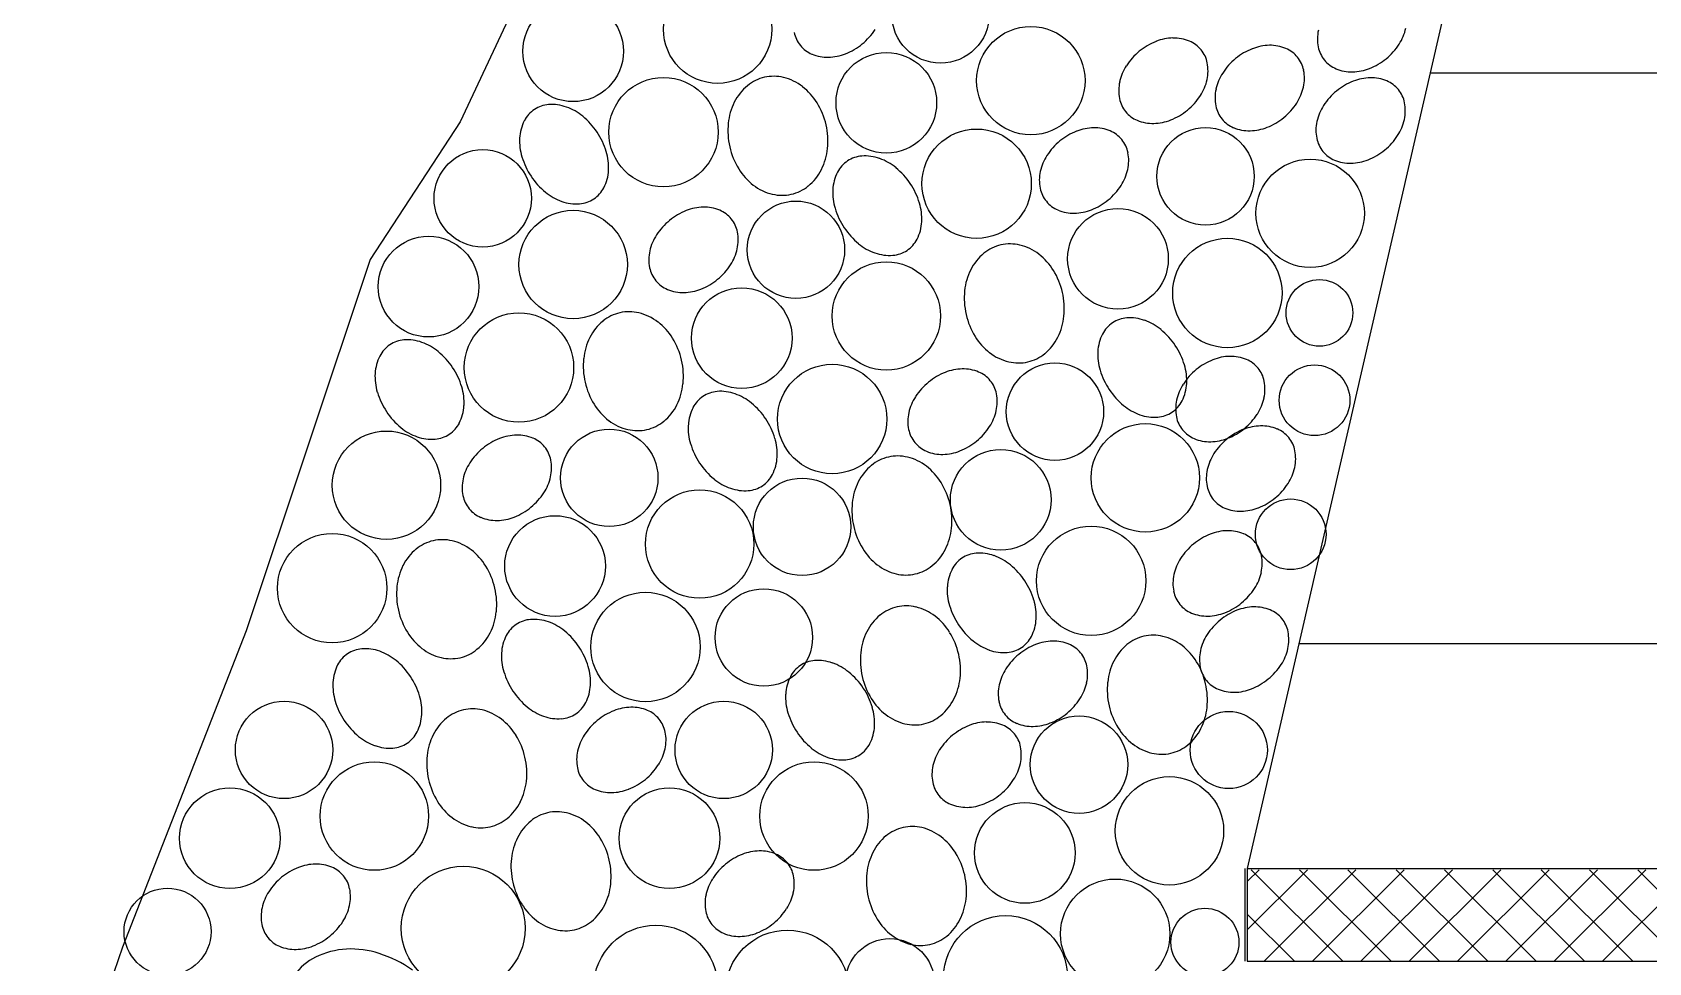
# Paper-space layout 'ESC' of a CAD drawing. Header units: feet, sheet in inches. Extents: x -1.2 to 33.8, y 0.1 to 22.9.
# Drawn here: x 20.074 to 21.368, y 14.033 to 14.778 of the extents above; entities that cross this region are included whole.
import ezdxf

# ---------------------------------------------------------------- set-up
doc = ezdxf.new("R2010")
doc.units = ezdxf.units.FT
doc.header["$MEASUREMENT"] = 0
doc.layers.add('TBLK', color=7, linetype='Continuous')

# ---------------------------------------------------------------- blocks, each defined once
blk = doc.blocks.new('ESC DET')
at = {"layer": 'TBLK'}
for p, q in [((22.9944, 15.8996), (22.6997, 14.6175)), ((22.1416, 15.3694), (22.0695, 15.2153)), ((23.2263, 15.2544), (22.8461, 15.2544)), ((22.0695, 15.2153), (21.9973, 15.1052)), ((21.9973, 15.1052), (21.8981, 14.8079)), ((21.8981, 14.8079), (21.799, 14.5546)), ((22.7411, 14.7978), (25.3131, 14.7978)), ((22.6979, 14.6175), (22.6979, 14.5434)), ((22.6997, 14.6175), (25.3522, 14.6175)), ((22.6997, 14.6175), (22.6997, 14.5434)), ((22.6997, 14.6072), (22.7092, 14.6166)), ((22.6997, 14.5685), (22.7479, 14.6166)), ((22.776, 14.5435), (22.7029, 14.6166)), ((22.7135, 14.5435), (22.7866, 14.6166)), ((22.8147, 14.5435), (22.7416, 14.6166)), ((22.7522, 14.5435), (22.8253, 14.6166)), ((22.8534, 14.5435), (22.7803, 14.6166)), ((22.7909, 14.5435), (22.864, 14.6166)), ((22.8921, 14.5435), (22.819, 14.6166)), ((22.8296, 14.5435), (22.9027, 14.6166)), ((22.9308, 14.5435), (22.8577, 14.6166)), ((22.8683, 14.5435), (22.9414, 14.6166)), ((22.9695, 14.5435), (22.8964, 14.6166)), ((22.907, 14.5435), (22.9801, 14.6166)), ((23.0082, 14.5435), (22.9351, 14.6166)), ((22.9457, 14.5435), (23.0188, 14.6166)), ((23.0469, 14.5435), (22.9738, 14.6166)), ((22.9844, 14.5435), (23.0575, 14.6166)), ((23.0856, 14.5435), (23.0125, 14.6166)), ((22.7373, 14.5435), (22.6997, 14.5811)), ((21.799, 14.5546), (21.7268, 14.3454)), ((22.6997, 14.5434), (25.3522, 14.5434))]:
    blk.add_line(p, q, dxfattribs=at)
for centre, radius in [((22.4541, 15.3013), 0.039), ((22.2756, 15.2895), 0.0434), ((22.1599, 15.2718), 0.0403), ((22.5264, 15.2483), 0.0434), ((22.4107, 15.2306), 0.0403), ((22.2322, 15.2071), 0.0438), ((22.483, 15.1658), 0.0438), ((22.6663, 15.1717), 0.039), ((22.0875, 15.1541), 0.039), ((22.7501, 15.1421), 0.0434), ((22.1599, 15.1011), 0.0434), ((22.3383, 15.1129), 0.039), ((22.5962, 15.1057), 0.0403), ((22.0441, 15.0834), 0.0403), ((22.6838, 15.0783), 0.0438), ((22.4107, 15.0599), 0.0434), ((22.2949, 15.0422), 0.0403), ((22.7575, 15.0624), 0.0267), ((22.1165, 15.0186), 0.0438), ((22.3673, 14.9774), 0.0438), ((22.5457, 14.9833), 0.039), ((22.7536, 14.9924), 0.0283), ((22.0104, 14.9244), 0.0434), ((22.1888, 14.9303), 0.039), ((22.6181, 14.9303), 0.0434), ((22.5023, 14.9127), 0.0403), ((22.3432, 14.8911), 0.039), ((22.2612, 14.8773), 0.0434), ((22.7345, 14.8851), 0.0283), ((22.1454, 14.8597), 0.0403), ((21.9669, 14.842), 0.0438), ((22.5747, 14.8479), 0.0438), ((22.2178, 14.7949), 0.0438), ((22.3126, 14.8025), 0.039), ((21.9284, 14.7125), 0.039), ((22.2805, 14.7125), 0.039), ((22.6849, 14.7124), 0.0309), ((22.565, 14.7007), 0.039), ((22.0007, 14.6595), 0.0434), ((22.3528, 14.6595), 0.0434), ((22.6374, 14.6477), 0.0434), ((21.885, 14.6418), 0.0403), ((22.237, 14.6418), 0.0403), ((22.5216, 14.63), 0.0403), ((22.0719, 14.5697), 0.0496), ((21.8351, 14.567), 0.0348), ((22.594, 14.5653), 0.0438), ((22.5062, 14.5302), 0.0496), ((22.6658, 14.5585), 0.0272), ((22.2261, 14.5226), 0.0496), ((22.3315, 14.5186), 0.0496), ((22.4136, 14.5258), 0.0356)]:
    blk.add_circle(centre, radius, dxfattribs=at)
for centre, radius, start, end in [((22.3604, 15.2917), 0.024, 191.3523, 219.3222), ((22.3598, 15.3163), 0.0499, 309.3222, 327.2274), ((22.7881, 15.2816), 0.0322, 167.2769, 191.3523), ((22.7878, 15.2991), 0.0399, 327.2274, 347.2769), ((22.3604, 15.2917), 0.024, 219.3222, 247.2922), ((22.3598, 15.3163), 0.0499, 291.4171, 309.3222), ((22.6449, 15.2332), 0.0499, 111.4171, 129.3222), ((22.6412, 15.2426), 0.0399, 91.3676, 111.4171), ((22.641, 15.2502), 0.0322, 67.2922, 91.3676), ((22.6442, 15.2578), 0.024, 39.3222, 67.2922), ((22.722, 15.2274), 0.0499, 111.4171, 129.3222), ((22.7184, 15.2367), 0.0399, 91.3676, 111.4171), ((22.7182, 15.2444), 0.0322, 67.2922, 91.3676), ((22.7214, 15.2519), 0.024, 39.3222, 67.2922), ((22.7801, 15.28), 0.024, 191.3523, 219.3222), ((22.7794, 15.3045), 0.0499, 309.3222, 327.2274), ((22.3636, 15.2993), 0.0322, 247.2922, 271.3676), ((22.3634, 15.307), 0.0399, 271.3676, 291.4171), ((22.6449, 15.2332), 0.0499, 129.3222, 147.2274), ((22.6442, 15.2578), 0.024, 11.3523, 39.3222), ((22.6361, 15.2562), 0.0322, 347.2769, 11.3523), ((22.722, 15.2274), 0.0499, 129.3222, 147.2274), ((22.7214, 15.2519), 0.024, 11.3523, 39.3222), ((22.7801, 15.28), 0.024, 219.3222, 247.2922), ((22.7794, 15.3045), 0.0499, 291.4171, 309.3222), ((22.3205, 15.219), 0.0328, 102.8928, 129.5876), ((22.3205, 15.219), 0.0328, 76.198, 102.8928), ((22.3185, 15.211), 0.0411, 52.3731, 76.198), ((22.6364, 15.2387), 0.0399, 147.2274, 167.2769), ((22.6287, 15.2579), 0.0399, 327.2274, 347.2769), ((22.7136, 15.2328), 0.0399, 147.2274, 167.2769), ((22.7133, 15.2503), 0.0322, 347.2769, 11.3523), ((22.7832, 15.2875), 0.0322, 247.2922, 271.3676), ((22.8028, 15.2014), 0.0499, 111.4171, 129.3222), ((22.7831, 15.2952), 0.0399, 271.3676, 291.4171), ((22.7992, 15.2107), 0.0399, 91.3676, 111.4171), ((22.799, 15.2184), 0.0322, 67.2922, 91.3676), ((22.8022, 15.2259), 0.024, 39.3222, 67.2922), ((22.3257, 15.2126), 0.0411, 129.5876, 153.4126), ((22.3139, 15.205), 0.0486, 31.7331, 52.3731), ((22.629, 15.2404), 0.0322, 167.2769, 191.3523), ((22.6202, 15.2633), 0.0499, 309.3222, 327.2274), ((22.7061, 15.2345), 0.0322, 167.2769, 191.3523), ((22.7058, 15.252), 0.0399, 327.2274, 347.2769), ((22.8028, 15.2014), 0.0499, 129.3222, 147.2274), ((22.8022, 15.2259), 0.024, 11.3523, 39.3222), ((22.1421, 15.2053), 0.0239, 123.6592, 152.8622), ((22.1421, 15.2053), 0.0239, 94.4561, 123.6592), ((22.1429, 15.1948), 0.0344, 70.1996, 94.4561), ((22.1395, 15.1853), 0.0445, 50.7233, 70.1996), ((22.3324, 15.2093), 0.0486, 153.4126, 174.0526), ((22.3057, 15.2), 0.0582, 12.8928, 31.7331), ((22.6209, 15.2387), 0.024, 191.3523, 219.3222), ((22.6209, 15.2387), 0.024, 219.3222, 247.2922), ((22.6202, 15.2633), 0.0499, 291.4171, 309.3222), ((22.6981, 15.2328), 0.024, 191.3523, 219.3222), ((22.6974, 15.2574), 0.0499, 309.3222, 327.2274), ((22.7944, 15.2068), 0.0399, 147.2274, 167.2769), ((22.7941, 15.2243), 0.0322, 347.2769, 11.3523), ((22.1514, 15.2005), 0.0344, 152.8622, 177.1187), ((22.131, 15.175), 0.0578, 33.6592, 50.7233), ((22.342, 15.2083), 0.0582, 174.0526, 192.8928), ((22.3057, 15.2), 0.0582, 354.0526, 12.8928), ((22.5777, 15.1707), 0.0399, 91.3676, 111.4171), ((22.5775, 15.1784), 0.0322, 67.2922, 91.3676), ((22.6241, 15.2463), 0.0322, 247.2922, 271.3676), ((22.6239, 15.254), 0.0399, 271.3676, 291.4171), ((22.6981, 15.2328), 0.024, 219.3222, 247.2922), ((22.7012, 15.2404), 0.0322, 247.2922, 271.3676), ((22.7011, 15.2481), 0.0399, 271.3676, 291.4171), ((22.6974, 15.2574), 0.0499, 291.4171, 309.3222), ((22.7869, 15.2085), 0.0322, 167.2769, 191.3523), ((22.7866, 15.226), 0.0399, 327.2274, 347.2769), ((22.1615, 15.2), 0.0445, 177.1187, 196.595), ((22.131, 15.175), 0.0578, 16.595, 33.6592), ((22.5813, 15.1614), 0.0499, 129.3222, 147.2274), ((22.5813, 15.1614), 0.0499, 111.4171, 129.3222), ((22.5807, 15.1859), 0.024, 39.3222, 67.2922), ((22.5807, 15.1859), 0.024, 11.3523, 39.3222), ((22.7789, 15.2068), 0.024, 191.3523, 219.3222), ((22.7782, 15.2314), 0.0499, 309.3222, 327.2274), ((22.1743, 15.2038), 0.0578, 196.595, 213.6592), ((22.1438, 15.1788), 0.0445, 357.1187, 16.595), ((22.342, 15.2083), 0.0582, 192.8928, 211.7331), ((22.3153, 15.199), 0.0486, 333.4126, 354.0526), ((22.3929, 15.1641), 0.0239, 123.6592, 152.8622), ((22.3929, 15.1641), 0.0239, 94.4561, 123.6592), ((22.3937, 15.1536), 0.0344, 70.1996, 94.4561), ((22.3903, 15.1441), 0.0445, 50.7233, 70.1996), ((22.5729, 15.1668), 0.0399, 147.2274, 167.2769), ((22.5726, 15.1843), 0.0322, 347.2769, 11.3523), ((22.7789, 15.2068), 0.024, 219.3222, 247.2922), ((22.782, 15.2144), 0.0322, 247.2922, 271.3676), ((22.7819, 15.2221), 0.0399, 271.3676, 291.4171), ((22.7782, 15.2314), 0.0499, 291.4171, 309.3222), ((22.1743, 15.2038), 0.0578, 213.6592, 230.7233), ((22.1539, 15.1783), 0.0344, 332.8622, 357.1187), ((22.3338, 15.2032), 0.0486, 211.7331, 232.3731), ((22.322, 15.1956), 0.0411, 309.5876, 333.4126), ((22.4022, 15.1593), 0.0344, 152.8622, 177.1187), ((22.3818, 15.1338), 0.0578, 33.6592, 50.7233), ((22.5654, 15.1685), 0.0322, 167.2769, 191.3523), ((22.5651, 15.186), 0.0399, 327.2274, 347.2769), ((22.1658, 15.1935), 0.0445, 230.7233, 250.1996), ((22.1632, 15.1735), 0.0239, 303.6592, 332.8622), ((22.3292, 15.1973), 0.0411, 232.3731, 256.198), ((22.3273, 15.1893), 0.0328, 256.198, 282.8928), ((22.3273, 15.1893), 0.0328, 282.8928, 309.5876), ((22.4123, 15.1588), 0.0445, 177.1187, 196.595), ((22.3818, 15.1338), 0.0578, 16.595, 33.6592), ((22.5574, 15.1669), 0.024, 191.3523, 219.3222), ((22.5567, 15.1914), 0.0499, 309.3222, 327.2274), ((22.1624, 15.184), 0.0344, 250.1996, 274.4561), ((22.1632, 15.1735), 0.0239, 274.4561, 303.6592), ((22.2687, 15.0978), 0.0499, 111.4171, 129.3222), ((22.265, 15.1071), 0.0399, 91.3676, 111.4171), ((22.2648, 15.1148), 0.0322, 67.2922, 91.3676), ((22.268, 15.1224), 0.024, 39.3222, 67.2922), ((22.4251, 15.1626), 0.0578, 196.595, 213.6592), ((22.3946, 15.1376), 0.0445, 357.1187, 16.595), ((22.5574, 15.1669), 0.024, 219.3222, 247.2922), ((22.5606, 15.1744), 0.0322, 247.2922, 271.3676), ((22.5604, 15.1821), 0.0399, 271.3676, 291.4171), ((22.5567, 15.1914), 0.0499, 291.4171, 309.3222), ((22.2687, 15.0978), 0.0499, 129.3222, 147.2274), ((22.268, 15.1224), 0.024, 11.3523, 39.3222), ((22.4047, 15.1371), 0.0344, 332.8622, 357.1187), ((22.2602, 15.1032), 0.0399, 147.2274, 167.2769), ((22.2599, 15.1208), 0.0322, 347.2769, 11.3523), ((22.4251, 15.1626), 0.0578, 213.6592, 230.7233), ((22.414, 15.1323), 0.0239, 303.6592, 332.8622), ((22.2527, 15.1049), 0.0322, 167.2769, 191.3523), ((22.2524, 15.1225), 0.0399, 327.2274, 347.2769), ((22.4166, 15.1522), 0.0445, 230.7233, 250.1996), ((22.4132, 15.1428), 0.0344, 250.1996, 274.4561), ((22.414, 15.1323), 0.0239, 274.4561, 303.6592), ((22.515, 15.0784), 0.0411, 129.5876, 153.4126), ((22.5098, 15.0848), 0.0328, 102.8928, 129.5876), ((22.5098, 15.0848), 0.0328, 76.198, 102.8928), ((22.5078, 15.0768), 0.0411, 52.3731, 76.198), ((22.5032, 15.0708), 0.0486, 31.7331, 52.3731), ((22.2447, 15.1033), 0.024, 191.3523, 219.3222), ((22.244, 15.1279), 0.0499, 309.3222, 327.2274), ((22.5217, 15.0751), 0.0486, 153.4126, 174.0526), ((22.495, 15.0658), 0.0582, 12.8928, 31.7331), ((22.2447, 15.1033), 0.024, 219.3222, 247.2922), ((22.2479, 15.1109), 0.0322, 247.2922, 271.3676), ((22.2477, 15.1186), 0.0399, 271.3676, 291.4171), ((22.244, 15.1279), 0.0499, 291.4171, 309.3222), ((22.5313, 15.0741), 0.0582, 174.0526, 192.8928), ((22.495, 15.0658), 0.0582, 354.0526, 12.8928), ((22.21, 15.0242), 0.0411, 129.5876, 153.4126), ((22.2047, 15.0305), 0.0328, 102.8928, 129.5876), ((22.2047, 15.0305), 0.0328, 76.198, 102.8928), ((22.2027, 15.0225), 0.0411, 52.3731, 76.198), ((22.1982, 15.0166), 0.0486, 31.7331, 52.3731), ((22.5313, 15.0741), 0.0582, 192.8928, 211.7331), ((22.5046, 15.0648), 0.0486, 333.4126, 354.0526), ((22.6051, 15.0345), 0.0239, 123.6592, 152.8622), ((22.6051, 15.0345), 0.0239, 94.4561, 123.6592), ((22.6059, 15.024), 0.0344, 70.1996, 94.4561), ((22.6025, 15.0146), 0.0445, 50.7233, 70.1996), ((22.0263, 15.0169), 0.0239, 94.4561, 123.6592), ((22.0271, 15.0064), 0.0344, 70.1996, 94.4561), ((22.2167, 15.0208), 0.0486, 153.4126, 174.0526), ((22.19, 15.0115), 0.0582, 12.8928, 31.7331), ((22.5231, 15.069), 0.0486, 211.7331, 232.3731), ((22.5113, 15.0614), 0.0411, 309.5876, 333.4126), ((22.6144, 15.0297), 0.0344, 152.8622, 177.1187), ((22.594, 15.0042), 0.0578, 33.6592, 50.7233), ((22.0357, 15.0121), 0.0344, 152.8622, 177.1187), ((22.0263, 15.0169), 0.0239, 123.6592, 152.8622), ((22.0237, 14.9969), 0.0445, 50.7233, 70.1996), ((22.0153, 14.9866), 0.0578, 33.6592, 50.7233), ((22.5185, 15.0631), 0.0411, 232.3731, 256.198), ((22.5166, 15.0551), 0.0328, 282.8928, 309.5876), ((22.6245, 15.0292), 0.0445, 177.1187, 196.595), ((22.594, 15.0042), 0.0578, 16.595, 33.6592), ((22.6868, 14.9877), 0.0399, 91.3676, 111.4171), ((22.6866, 14.9954), 0.0322, 67.2922, 91.3676), ((22.0153, 14.9866), 0.0578, 16.595, 33.6592), ((22.2262, 15.0198), 0.0582, 174.0526, 192.8928), ((22.19, 15.0115), 0.0582, 354.0526, 12.8928), ((22.4761, 14.9683), 0.0499, 111.4171, 129.3222), ((22.4724, 14.9776), 0.0399, 91.3676, 111.4171), ((22.4722, 14.9853), 0.0322, 67.2922, 91.3676), ((22.4754, 14.9929), 0.024, 39.3222, 67.2922), ((22.5166, 15.0551), 0.0328, 256.198, 282.8928), ((22.6373, 15.033), 0.0578, 196.595, 213.6592), ((22.6905, 14.9784), 0.0499, 129.3222, 147.2274), ((22.6068, 15.0081), 0.0445, 357.1187, 16.595), ((22.6905, 14.9784), 0.0499, 111.4171, 129.3222), ((22.6898, 15.003), 0.024, 39.3222, 67.2922), ((22.6898, 15.003), 0.024, 11.3523, 39.3222), ((22.0457, 15.0116), 0.0445, 177.1187, 196.595), ((22.0281, 14.9904), 0.0445, 357.1187, 16.595), ((22.2262, 15.0198), 0.0582, 192.8928, 211.7331), ((22.1995, 15.0106), 0.0486, 333.4126, 354.0526), ((22.4761, 14.9683), 0.0499, 129.3222, 147.2274), ((22.4754, 14.9929), 0.024, 11.3523, 39.3222), ((22.682, 14.9838), 0.0399, 147.2274, 167.2769), ((22.6169, 15.0076), 0.0344, 332.8622, 357.1187), ((22.6817, 15.0013), 0.0322, 347.2769, 11.3523), ((22.0585, 15.0154), 0.0578, 196.595, 213.6592), ((22.218, 15.0148), 0.0486, 211.7331, 232.3731), ((22.2063, 15.0072), 0.0411, 309.5876, 333.4126), ((22.2771, 14.9756), 0.0239, 123.6592, 152.8622), ((22.2771, 14.9756), 0.0239, 94.4561, 123.6592), ((22.2779, 14.9652), 0.0344, 70.1996, 94.4561), ((22.2745, 14.9557), 0.0445, 50.7233, 70.1996), ((22.2661, 14.9454), 0.0578, 33.6592, 50.7233), ((22.4676, 14.9737), 0.0399, 147.2274, 167.2769), ((22.4673, 14.9912), 0.0322, 347.2769, 11.3523), ((22.6373, 15.033), 0.0578, 213.6592, 230.7233), ((22.6262, 15.0028), 0.0239, 303.6592, 332.8622), ((22.6746, 14.9855), 0.0322, 167.2769, 191.3523), ((22.6743, 15.003), 0.0399, 327.2274, 347.2769), ((22.0585, 15.0154), 0.0578, 213.6592, 230.7233), ((22.0381, 14.9899), 0.0344, 332.8622, 357.1187), ((22.2135, 15.0088), 0.0411, 232.3731, 256.198), ((22.2865, 14.9709), 0.0344, 152.8622, 177.1187), ((22.2661, 14.9454), 0.0578, 16.595, 33.6592), ((22.4601, 14.9754), 0.0322, 167.2769, 191.3523), ((22.4598, 14.9929), 0.0399, 327.2274, 347.2769), ((22.6288, 15.0227), 0.0445, 230.7233, 250.1996), ((22.6254, 15.0132), 0.0344, 250.1996, 274.4561), ((22.6262, 15.0028), 0.0239, 274.4561, 303.6592), ((22.6665, 14.9839), 0.024, 191.3523, 219.3222), ((22.6658, 15.0084), 0.0499, 309.3222, 327.2274), ((22.0501, 15.005), 0.0445, 230.7233, 250.1996), ((22.0466, 14.9956), 0.0344, 250.1996, 274.4561), ((22.0475, 14.9851), 0.0239, 274.4561, 303.6592), ((22.0475, 14.9851), 0.0239, 303.6592, 332.8622), ((22.1155, 14.9246), 0.0399, 91.3676, 111.4171), ((22.1153, 14.9323), 0.0322, 67.2922, 91.3676), ((22.2115, 15.0009), 0.0328, 256.198, 282.8928), ((22.2115, 15.0009), 0.0328, 282.8928, 309.5876), ((22.2965, 14.9703), 0.0445, 177.1187, 196.595), ((22.4521, 14.9738), 0.024, 191.3523, 219.3222), ((22.4514, 14.9984), 0.0499, 309.3222, 327.2274), ((22.6665, 14.9839), 0.024, 219.3222, 247.2922), ((22.715, 14.9227), 0.0499, 111.4171, 129.3222), ((22.6658, 15.0084), 0.0499, 291.4171, 309.3222), ((22.7114, 14.932), 0.0399, 91.3676, 111.4171), ((22.7112, 14.9397), 0.0322, 67.2922, 91.3676), ((22.7144, 14.9473), 0.024, 39.3222, 67.2922), ((22.1191, 14.9153), 0.0499, 129.3222, 147.2274), ((22.1191, 14.9153), 0.0499, 111.4171, 129.3222), ((22.1185, 14.9399), 0.024, 39.3222, 67.2922), ((22.1185, 14.9399), 0.024, 11.3523, 39.3222), ((22.3093, 14.9742), 0.0578, 196.595, 213.6592), ((22.2789, 14.9492), 0.0445, 357.1187, 16.595), ((22.4521, 14.9738), 0.024, 219.3222, 247.2922), ((22.4553, 14.9813), 0.0322, 247.2922, 271.3676), ((22.4551, 14.989), 0.0399, 271.3676, 291.4171), ((22.4514, 14.9984), 0.0499, 291.4171, 309.3222), ((22.6697, 14.9914), 0.0322, 247.2922, 271.3676), ((22.6695, 14.9991), 0.0399, 271.3676, 291.4171), ((22.715, 14.9227), 0.0499, 129.3222, 147.2274), ((22.7144, 14.9473), 0.024, 11.3523, 39.3222), ((22.7063, 14.9457), 0.0322, 347.2769, 11.3523), ((22.1107, 14.9207), 0.0399, 147.2274, 167.2769), ((22.1104, 14.9382), 0.0322, 347.2769, 11.3523), ((22.3093, 14.9742), 0.0578, 213.6592, 230.7233), ((22.2889, 14.9487), 0.0344, 332.8622, 357.1187), ((22.425, 14.9087), 0.0411, 129.5876, 153.4126), ((22.4197, 14.915), 0.0328, 102.8928, 129.5876), ((22.4197, 14.915), 0.0328, 76.198, 102.8928), ((22.4178, 14.907), 0.0411, 52.3731, 76.198), ((22.4132, 14.9011), 0.0486, 31.7331, 52.3731), ((22.7066, 14.9281), 0.0399, 147.2274, 167.2769), ((22.6988, 14.9474), 0.0399, 327.2274, 347.2769), ((22.1032, 14.9224), 0.0322, 167.2769, 191.3523), ((22.1029, 14.9399), 0.0399, 327.2274, 347.2769), ((22.3009, 14.9638), 0.0445, 230.7233, 250.1996), ((22.2983, 14.9439), 0.0239, 303.6592, 332.8622), ((22.4317, 14.9053), 0.0486, 153.4126, 174.0526), ((22.405, 14.896), 0.0582, 12.8928, 31.7331), ((22.6991, 14.9298), 0.0322, 167.2769, 191.3523), ((22.6904, 14.9528), 0.0499, 309.3222, 327.2274), ((22.0952, 14.9208), 0.024, 191.3523, 219.3222), ((22.0945, 14.9454), 0.0499, 309.3222, 327.2274), ((22.2975, 14.9544), 0.0344, 250.1996, 274.4561), ((22.2983, 14.9439), 0.0239, 274.4561, 303.6592), ((22.6911, 14.9282), 0.024, 191.3523, 219.3222), ((22.6911, 14.9282), 0.024, 219.3222, 247.2922), ((22.6904, 14.9528), 0.0499, 291.4171, 309.3222), ((22.0952, 14.9208), 0.024, 219.3222, 247.2922), ((22.0983, 14.9284), 0.0322, 247.2922, 271.3676), ((22.0982, 14.936), 0.0399, 271.3676, 291.4171), ((22.0945, 14.9454), 0.0499, 291.4171, 309.3222), ((22.4413, 14.9043), 0.0582, 174.0526, 192.8928), ((22.405, 14.896), 0.0582, 354.0526, 12.8928), ((22.6942, 14.9358), 0.0322, 247.2922, 271.3676), ((22.694, 14.9435), 0.0399, 271.3676, 291.4171), ((22.4413, 14.9043), 0.0582, 192.8928, 211.7331), ((22.4146, 14.895), 0.0486, 333.4126, 354.0526), ((22.6883, 14.8387), 0.0499, 111.4171, 129.3222), ((22.6846, 14.8481), 0.0399, 91.3676, 111.4171), ((22.6844, 14.8557), 0.0322, 67.2922, 91.3676), ((22.6876, 14.8633), 0.024, 39.3222, 67.2922), ((22.0604, 14.8417), 0.0411, 129.5876, 153.4126), ((22.0552, 14.848), 0.0328, 102.8928, 129.5876), ((22.0552, 14.848), 0.0328, 76.198, 102.8928), ((22.0532, 14.84), 0.0411, 52.3731, 76.198), ((22.0486, 14.8341), 0.0486, 31.7331, 52.3731), ((22.4331, 14.8992), 0.0486, 211.7331, 232.3731), ((22.4213, 14.8917), 0.0411, 309.5876, 333.4126), ((22.6883, 14.8387), 0.0499, 129.3222, 147.2274), ((22.6876, 14.8633), 0.024, 11.3523, 39.3222), ((22.0671, 14.8383), 0.0486, 153.4126, 174.0526), ((22.0405, 14.829), 0.0582, 12.8928, 31.7331), ((22.4285, 14.8933), 0.0411, 232.3731, 256.198), ((22.4265, 14.8853), 0.0328, 282.8928, 309.5876), ((22.4845, 14.8461), 0.0239, 123.6592, 152.8622), ((22.4845, 14.8461), 0.0239, 94.4561, 123.6592), ((22.4853, 14.8356), 0.0344, 70.1996, 94.4561), ((22.4819, 14.8262), 0.0445, 50.7233, 70.1996), ((22.4735, 14.8158), 0.0578, 33.6592, 50.7233), ((22.6799, 14.8442), 0.0399, 147.2274, 167.2769), ((22.6795, 14.8617), 0.0322, 347.2769, 11.3523), ((22.4265, 14.8853), 0.0328, 256.198, 282.8928), ((22.4939, 14.8413), 0.0344, 152.8622, 177.1187), ((22.4735, 14.8158), 0.0578, 16.595, 33.6592), ((22.6724, 14.8458), 0.0322, 167.2769, 191.3523), ((22.6721, 14.8634), 0.0399, 327.2274, 347.2769), ((22.0767, 14.8373), 0.0582, 174.0526, 192.8928), ((22.0405, 14.829), 0.0582, 354.0526, 12.8928), ((22.5039, 14.8408), 0.0445, 177.1187, 196.595), ((22.6643, 14.8442), 0.024, 191.3523, 219.3222), ((22.6636, 14.8688), 0.0499, 309.3222, 327.2274), ((22.0767, 14.8373), 0.0582, 192.8928, 211.7331), ((22.05, 14.828), 0.0486, 333.4126, 354.0526), ((22.4266, 14.795), 0.0328, 102.8928, 129.5876), ((22.4266, 14.795), 0.0328, 76.198, 102.8928), ((22.4246, 14.787), 0.0411, 52.3731, 76.198), ((22.5167, 14.8446), 0.0578, 196.595, 213.6592), ((22.4863, 14.8196), 0.0445, 357.1187, 16.595), ((22.6643, 14.8442), 0.024, 219.3222, 247.2922), ((22.6675, 14.8518), 0.0322, 247.2922, 271.3676), ((22.6673, 14.8595), 0.0399, 271.3676, 291.4171), ((22.7096, 14.7778), 0.0499, 111.4171, 129.3222), ((22.6636, 14.8688), 0.0499, 291.4171, 309.3222), ((22.7059, 14.7871), 0.0399, 91.3676, 111.4171), ((22.7057, 14.7948), 0.0322, 67.2922, 91.3676), ((22.7089, 14.8024), 0.024, 39.3222, 67.2922), ((22.1276, 14.7931), 0.0239, 123.6592, 152.8622), ((22.1276, 14.7931), 0.0239, 94.4561, 123.6592), ((22.1284, 14.7826), 0.0344, 70.1996, 94.4561), ((22.125, 14.7732), 0.0445, 50.7233, 70.1996), ((22.1166, 14.7628), 0.0578, 33.6592, 50.7233), ((22.4318, 14.7887), 0.0411, 129.5876, 153.4126), ((22.42, 14.7811), 0.0486, 31.7331, 52.3731), ((22.5167, 14.8446), 0.0578, 213.6592, 230.7233), ((22.4963, 14.8191), 0.0344, 332.8622, 357.1187), ((22.7096, 14.7778), 0.0499, 129.3222, 147.2274), ((22.7089, 14.8024), 0.024, 11.3523, 39.3222), ((22.0685, 14.8323), 0.0486, 211.7331, 232.3731), ((22.0567, 14.8247), 0.0411, 309.5876, 333.4126), ((22.1369, 14.7883), 0.0344, 152.8622, 177.1187), ((22.1166, 14.7628), 0.0578, 16.595, 33.6592), ((22.4385, 14.7853), 0.0486, 153.4126, 174.0526), ((22.4119, 14.776), 0.0582, 12.8928, 31.7331), ((22.5083, 14.8343), 0.0445, 230.7233, 250.1996), ((22.5484, 14.7504), 0.0499, 111.4171, 129.3222), ((22.5057, 14.8143), 0.0239, 303.6592, 332.8622), ((22.5447, 14.7597), 0.0399, 91.3676, 111.4171), ((22.5446, 14.7674), 0.0322, 67.2922, 91.3676), ((22.5477, 14.775), 0.024, 39.3222, 67.2922), ((22.6296, 14.7651), 0.0411, 129.5876, 153.4126), ((22.6243, 14.7715), 0.0328, 102.8928, 129.5876), ((22.6243, 14.7715), 0.0328, 76.198, 102.8928), ((22.6224, 14.7635), 0.0411, 52.3731, 76.198), ((22.6178, 14.7575), 0.0486, 31.7331, 52.3731), ((22.7011, 14.7832), 0.0399, 147.2274, 167.2769), ((22.7008, 14.8007), 0.0322, 347.2769, 11.3523), ((21.9925, 14.7696), 0.0239, 123.6592, 152.8622), ((21.9925, 14.7696), 0.0239, 94.4561, 123.6592), ((21.9934, 14.7591), 0.0344, 70.1996, 94.4561), ((21.9899, 14.7496), 0.0445, 50.7233, 70.1996), ((21.9815, 14.7393), 0.0578, 33.6592, 50.7233), ((22.0639, 14.8263), 0.0411, 232.3731, 256.198), ((22.062, 14.8183), 0.0328, 256.198, 282.8928), ((22.062, 14.8183), 0.0328, 282.8928, 309.5876), ((22.147, 14.7878), 0.0445, 177.1187, 196.595), ((22.3551, 14.7602), 0.0239, 94.4561, 123.6592), ((22.3559, 14.7497), 0.0344, 70.1996, 94.4561), ((22.3525, 14.7403), 0.0445, 50.7233, 70.1996), ((22.4481, 14.7843), 0.0582, 174.0526, 192.8928), ((22.4119, 14.776), 0.0582, 354.0526, 12.8928), ((22.5048, 14.8248), 0.0344, 250.1996, 274.4561), ((22.5484, 14.7504), 0.0499, 129.3222, 147.2274), ((22.5057, 14.8143), 0.0239, 274.4561, 303.6592), ((22.5477, 14.775), 0.024, 11.3523, 39.3222), ((22.6363, 14.7618), 0.0486, 153.4126, 174.0526), ((22.6096, 14.7525), 0.0582, 12.8928, 31.7331), ((22.6937, 14.7849), 0.0322, 167.2769, 191.3523), ((22.6934, 14.8024), 0.0399, 327.2274, 347.2769), ((22.0019, 14.7648), 0.0344, 152.8622, 177.1187), ((21.9815, 14.7393), 0.0578, 16.595, 33.6592), ((22.1598, 14.7916), 0.0578, 196.595, 213.6592), ((22.1293, 14.7666), 0.0445, 357.1187, 16.595), ((22.3645, 14.7554), 0.0344, 152.8622, 177.1187), ((22.3551, 14.7602), 0.0239, 123.6592, 152.8622), ((22.3441, 14.73), 0.0578, 33.6592, 50.7233), ((22.4481, 14.7843), 0.0582, 192.8928, 211.7331), ((22.4214, 14.775), 0.0486, 333.4126, 354.0526), ((22.54, 14.7558), 0.0399, 147.2274, 167.2769), ((22.5397, 14.7734), 0.0322, 347.2769, 11.3523), ((22.6856, 14.7833), 0.024, 191.3523, 219.3222), ((22.6849, 14.8079), 0.0499, 291.4171, 309.3222), ((22.6849, 14.8079), 0.0499, 309.3222, 327.2274), ((22.012, 14.7643), 0.0445, 177.1187, 196.595), ((21.9943, 14.7431), 0.0445, 357.1187, 16.595), ((22.1598, 14.7916), 0.0578, 213.6592, 230.7233), ((22.1394, 14.7661), 0.0344, 332.8622, 357.1187), ((22.3745, 14.7549), 0.0445, 177.1187, 196.595), ((22.3441, 14.73), 0.0578, 16.595, 33.6592), ((22.5325, 14.7575), 0.0322, 167.2769, 191.3523), ((22.5322, 14.7751), 0.0399, 327.2274, 347.2769), ((22.6458, 14.7608), 0.0582, 174.0526, 192.8928), ((22.6096, 14.7525), 0.0582, 354.0526, 12.8928), ((22.6856, 14.7833), 0.024, 219.3222, 247.2922), ((22.6888, 14.7908), 0.0322, 247.2922, 271.3676), ((22.6886, 14.7985), 0.0399, 271.3676, 291.4171), ((22.0247, 14.7681), 0.0578, 196.595, 213.6592), ((22.0793, 14.7126), 0.0328, 102.8928, 129.5876), ((22.0793, 14.7126), 0.0328, 76.198, 102.8928), ((22.0773, 14.7046), 0.0411, 52.3731, 76.198), ((22.1513, 14.7813), 0.0445, 230.7233, 250.1996), ((22.1487, 14.7613), 0.0239, 303.6592, 332.8622), ((22.2108, 14.6974), 0.0499, 111.4171, 129.3222), ((22.2071, 14.7067), 0.0399, 91.3676, 111.4171), ((22.2069, 14.7144), 0.0322, 67.2922, 91.3676), ((22.2101, 14.722), 0.024, 39.3222, 67.2922), ((22.4399, 14.7793), 0.0486, 211.7331, 232.3731), ((22.3568, 14.7338), 0.0445, 357.1187, 16.595), ((22.4281, 14.7717), 0.0411, 309.5876, 333.4126), ((22.5244, 14.7559), 0.024, 191.3523, 219.3222), ((22.5238, 14.7805), 0.0499, 309.3222, 327.2274), ((22.6458, 14.7608), 0.0582, 192.8928, 211.7331), ((22.6192, 14.7515), 0.0486, 333.4126, 354.0526), ((22.0247, 14.7681), 0.0578, 213.6592, 230.7233), ((22.0043, 14.7426), 0.0344, 332.8622, 357.1187), ((22.0846, 14.7062), 0.0411, 129.5876, 153.4126), ((22.0728, 14.6986), 0.0486, 31.7331, 52.3731), ((22.1479, 14.7718), 0.0344, 250.1996, 274.4561), ((22.1487, 14.7613), 0.0239, 274.4561, 303.6592), ((22.2108, 14.6974), 0.0499, 129.3222, 147.2274), ((22.2101, 14.722), 0.024, 11.3523, 39.3222), ((22.3873, 14.7587), 0.0578, 196.595, 213.6592), ((22.3669, 14.7333), 0.0344, 332.8622, 357.1187), ((22.4353, 14.7733), 0.0411, 232.3731, 256.198), ((22.4334, 14.7653), 0.0328, 256.198, 282.8928), ((22.4334, 14.7653), 0.0328, 282.8928, 309.5876), ((22.4953, 14.6856), 0.0499, 111.4171, 129.3222), ((22.4917, 14.695), 0.0399, 91.3676, 111.4171), ((22.4915, 14.7026), 0.0322, 67.2922, 91.3676), ((22.4947, 14.7102), 0.024, 39.3222, 67.2922), ((22.5244, 14.7559), 0.024, 219.3222, 247.2922), ((22.5276, 14.7635), 0.0322, 247.2922, 271.3676), ((22.5274, 14.7712), 0.0399, 271.3676, 291.4171), ((22.5238, 14.7805), 0.0499, 291.4171, 309.3222), ((22.6377, 14.7557), 0.0486, 211.7331, 232.3731), ((22.0163, 14.7577), 0.0445, 230.7233, 250.1996), ((22.0137, 14.7378), 0.0239, 274.4561, 303.6592), ((22.0137, 14.7378), 0.0239, 303.6592, 332.8622), ((22.0913, 14.7029), 0.0486, 153.4126, 174.0526), ((22.0646, 14.6936), 0.0582, 12.8928, 31.7331), ((22.2024, 14.7028), 0.0399, 147.2274, 167.2769), ((22.2021, 14.7204), 0.0322, 347.2769, 11.3523), ((22.3873, 14.7587), 0.0578, 213.6592, 230.7233), ((22.3763, 14.7285), 0.0239, 303.6592, 332.8622), ((22.4953, 14.6856), 0.0499, 129.3222, 147.2274), ((22.4947, 14.7102), 0.024, 11.3523, 39.3222), ((22.6331, 14.7498), 0.0411, 232.3731, 256.198), ((22.6259, 14.7481), 0.0411, 309.5876, 333.4126), ((22.0129, 14.7483), 0.0344, 250.1996, 274.4561), ((22.1008, 14.7019), 0.0582, 174.0526, 192.8928), ((22.0646, 14.6936), 0.0582, 354.0526, 12.8928), ((22.1949, 14.7045), 0.0322, 167.2769, 191.3523), ((22.1946, 14.7221), 0.0399, 327.2274, 347.2769), ((22.3788, 14.7484), 0.0445, 230.7233, 250.1996), ((22.3754, 14.7389), 0.0344, 250.1996, 274.4561), ((22.3763, 14.7285), 0.0239, 274.4561, 303.6592), ((22.4869, 14.6911), 0.0399, 147.2274, 167.2769), ((22.4866, 14.7086), 0.0322, 347.2769, 11.3523), ((22.6311, 14.7418), 0.0328, 256.198, 282.8928), ((22.6311, 14.7418), 0.0328, 282.8928, 309.5876), ((22.1868, 14.7029), 0.024, 191.3523, 219.3222), ((22.1861, 14.7275), 0.0499, 309.3222, 327.2274), ((22.4794, 14.6928), 0.0322, 167.2769, 191.3523), ((22.4791, 14.7103), 0.0399, 327.2274, 347.2769), ((22.1008, 14.7019), 0.0582, 192.8928, 211.7331), ((22.0741, 14.6926), 0.0486, 333.4126, 354.0526), ((22.1868, 14.7029), 0.024, 219.3222, 247.2922), ((22.19, 14.7105), 0.0322, 247.2922, 271.3676), ((22.1898, 14.7182), 0.0399, 271.3676, 291.4171), ((22.1861, 14.7275), 0.0499, 291.4171, 309.3222), ((22.4714, 14.6911), 0.024, 191.3523, 219.3222), ((22.4707, 14.7157), 0.0499, 309.3222, 327.2274), ((22.0926, 14.6968), 0.0486, 211.7331, 232.3731), ((22.0809, 14.6892), 0.0411, 309.5876, 333.4126), ((22.4714, 14.6911), 0.024, 219.3222, 247.2922), ((22.4746, 14.6987), 0.0322, 247.2922, 271.3676), ((22.4744, 14.7064), 0.0399, 271.3676, 291.4171), ((22.4707, 14.7157), 0.0499, 291.4171, 309.3222), ((22.0881, 14.6909), 0.0411, 232.3731, 256.198), ((22.0861, 14.6829), 0.0328, 282.8928, 309.5876), ((22.1521, 14.6238), 0.0411, 129.5876, 153.4126), ((22.1468, 14.6302), 0.0328, 102.8928, 129.5876), ((22.1468, 14.6302), 0.0328, 76.198, 102.8928), ((22.1449, 14.6222), 0.0411, 52.3731, 76.198), ((22.1403, 14.6162), 0.0486, 31.7331, 52.3731), ((22.0861, 14.6829), 0.0328, 256.198, 282.8928), ((22.1588, 14.6204), 0.0486, 153.4126, 174.0526), ((22.1321, 14.6112), 0.0582, 12.8928, 31.7331), ((22.4366, 14.612), 0.0411, 129.5876, 153.4126), ((22.4314, 14.6184), 0.0328, 102.8928, 129.5876), ((22.4314, 14.6184), 0.0328, 76.198, 102.8928), ((22.4294, 14.6104), 0.0411, 52.3731, 76.198), ((22.4249, 14.6044), 0.0486, 31.7331, 52.3731), ((22.3136, 14.5824), 0.0499, 111.4171, 129.3222), ((22.3099, 14.5917), 0.0399, 91.3676, 111.4171), ((22.3097, 14.5994), 0.0322, 67.2922, 91.3676), ((22.3129, 14.6069), 0.024, 39.3222, 67.2922), ((22.4434, 14.6087), 0.0486, 153.4126, 174.0526), ((22.4167, 14.5994), 0.0582, 12.8928, 31.7331), ((21.9581, 14.5719), 0.0499, 111.4171, 129.3222), ((21.9544, 14.5812), 0.0399, 91.3676, 111.4171), ((21.9542, 14.5889), 0.0322, 67.2922, 91.3676), ((21.9574, 14.5965), 0.024, 39.3222, 67.2922), ((22.1683, 14.6195), 0.0582, 174.0526, 192.8928), ((22.1321, 14.6112), 0.0582, 354.0526, 12.8928), ((22.3136, 14.5824), 0.0499, 129.3222, 147.2274), ((22.3129, 14.6069), 0.024, 11.3523, 39.3222), ((22.4529, 14.6077), 0.0582, 174.0526, 192.8928), ((21.9581, 14.5719), 0.0499, 129.3222, 147.2274), ((21.9574, 14.5965), 0.024, 11.3523, 39.3222), ((21.9494, 14.5949), 0.0322, 347.2769, 11.3523), ((22.1683, 14.6195), 0.0582, 192.8928, 211.7331), ((22.1417, 14.6102), 0.0486, 333.4126, 354.0526), ((22.3051, 14.5878), 0.0399, 147.2274, 167.2769), ((22.3048, 14.6053), 0.0322, 347.2769, 11.3523), ((22.4167, 14.5994), 0.0582, 354.0526, 12.8928), ((21.9497, 14.5773), 0.0399, 147.2274, 167.2769), ((21.9419, 14.5966), 0.0399, 327.2274, 347.2769), ((22.1602, 14.6144), 0.0486, 211.7331, 232.3731), ((22.1484, 14.6068), 0.0411, 309.5876, 333.4126), ((22.2977, 14.5895), 0.0322, 167.2769, 191.3523), ((22.2974, 14.607), 0.0399, 327.2274, 347.2769), ((22.4529, 14.6077), 0.0582, 192.8928, 211.7331), ((22.4262, 14.5984), 0.0486, 333.4126, 354.0526), ((21.9422, 14.579), 0.0322, 167.2769, 191.3523), ((21.9334, 14.602), 0.0499, 309.3222, 327.2274), ((22.1556, 14.6085), 0.0411, 232.3731, 256.198), ((22.1536, 14.6005), 0.0328, 282.8928, 309.5876), ((22.2896, 14.5879), 0.024, 191.3523, 219.3222), ((22.2889, 14.6124), 0.0499, 309.3222, 327.2274), ((22.4447, 14.6026), 0.0486, 211.7331, 232.3731), ((22.4329, 14.595), 0.0411, 309.5876, 333.4126), ((21.9341, 14.5774), 0.024, 191.3523, 219.3222), ((21.9341, 14.5774), 0.024, 219.3222, 247.2922), ((21.9334, 14.602), 0.0499, 291.4171, 309.3222), ((22.1536, 14.6005), 0.0328, 256.198, 282.8928), ((22.2896, 14.5879), 0.024, 219.3222, 247.2922), ((22.2928, 14.5954), 0.0322, 247.2922, 271.3676), ((22.2926, 14.6031), 0.0399, 271.3676, 291.4171), ((22.2889, 14.6124), 0.0499, 291.4171, 309.3222), ((22.4402, 14.5967), 0.0411, 232.3731, 256.198), ((22.4382, 14.5887), 0.0328, 282.8928, 309.5876), ((21.9373, 14.585), 0.0322, 247.2922, 271.3676), ((21.9371, 14.5927), 0.0399, 271.3676, 291.4171), ((21.981, 14.4915), 0.0615, 92.5055, 116.5805), ((21.9817, 14.4769), 0.0762, 72.4548, 92.5055), ((21.9759, 14.4586), 0.0953, 54.5476, 72.4548), ((22.4382, 14.5887), 0.0328, 256.198, 282.8928), ((21.974, 14.5056), 0.0458, 116.5805, 144.5476)]:
    blk.add_arc(centre, radius, start, end, dxfattribs=at)

psp = doc.layouts.new('ESC')

# ---------------------------------------------------------------- block references
psp.add_blockref('ESC DET', (-1.6527, -0.5087))

doc.saveas('drawing.dxf')
